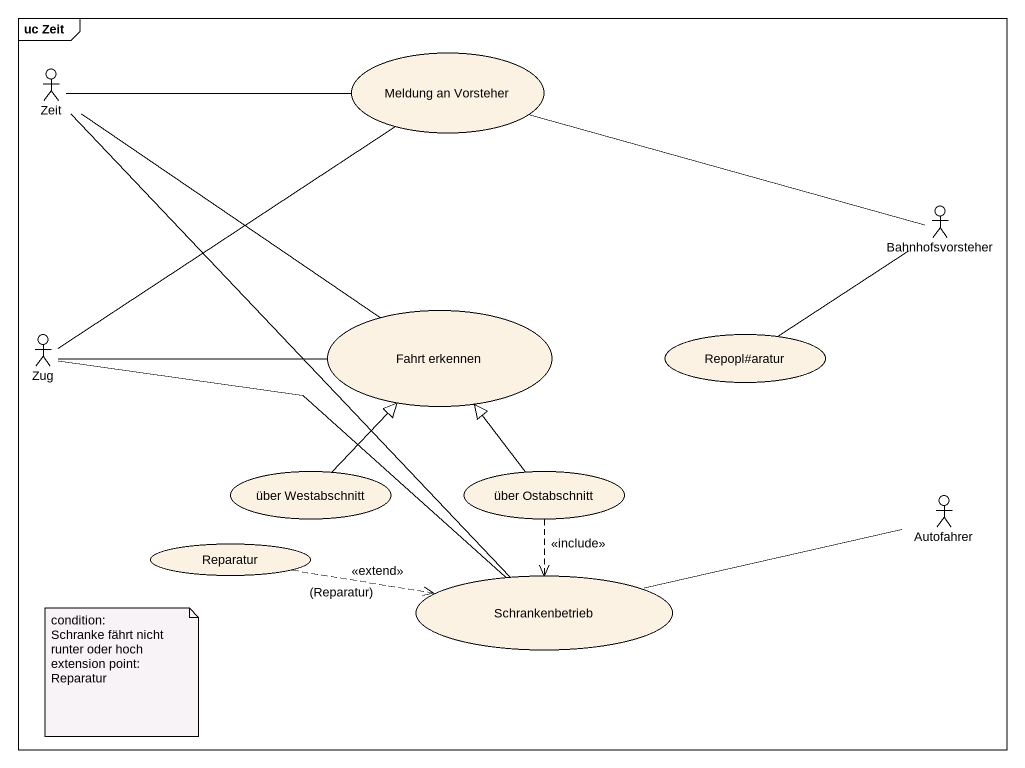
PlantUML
@startuml
mainframe uc Zeit
actor Zeit
usecase "Meldung an Vorsteher" as Meldung_an_Vorsteher
actor Bahnhofsvorsteher
usecase "Fahrt erkennen" as Fahrt_erkennen
actor Zug
usecase "Repopl#aratur" as Repopl_aratur
usecase "über Westabschnitt" as über_Westabschnitt
usecase "über Ostabschnitt" as über_Ostabschnitt
actor Autofahrer
usecase Reparatur
usecase Schrankenbetrieb
Zeit -right- Meldung_an_Vorsteher
Zeit -- Fahrt_erkennen
Zeit -- Schrankenbetrieb
Bahnhofsvorsteher -left- Meldung_an_Vorsteher
Zug -up- Meldung_an_Vorsteher
Zug -right- Fahrt_erkennen
Zug -right- Schrankenbetrieb
Repopl_aratur -up- Bahnhofsvorsteher
über_Westabschnitt -up-|> Fahrt_erkennen
über_Ostabschnitt -up-|> Fahrt_erkennen
über_Ostabschnitt ..> Schrankenbetrieb : <<include>>
Autofahrer -left- Schrankenbetrieb
Reparatur .right.> Schrankenbetrieb : <<extend>>\n(Reparatur)
note as N1
  condition:
  Schranke fährt nicht runter oder hoch
  extension point:
  Reparatur
end note
@enduml
